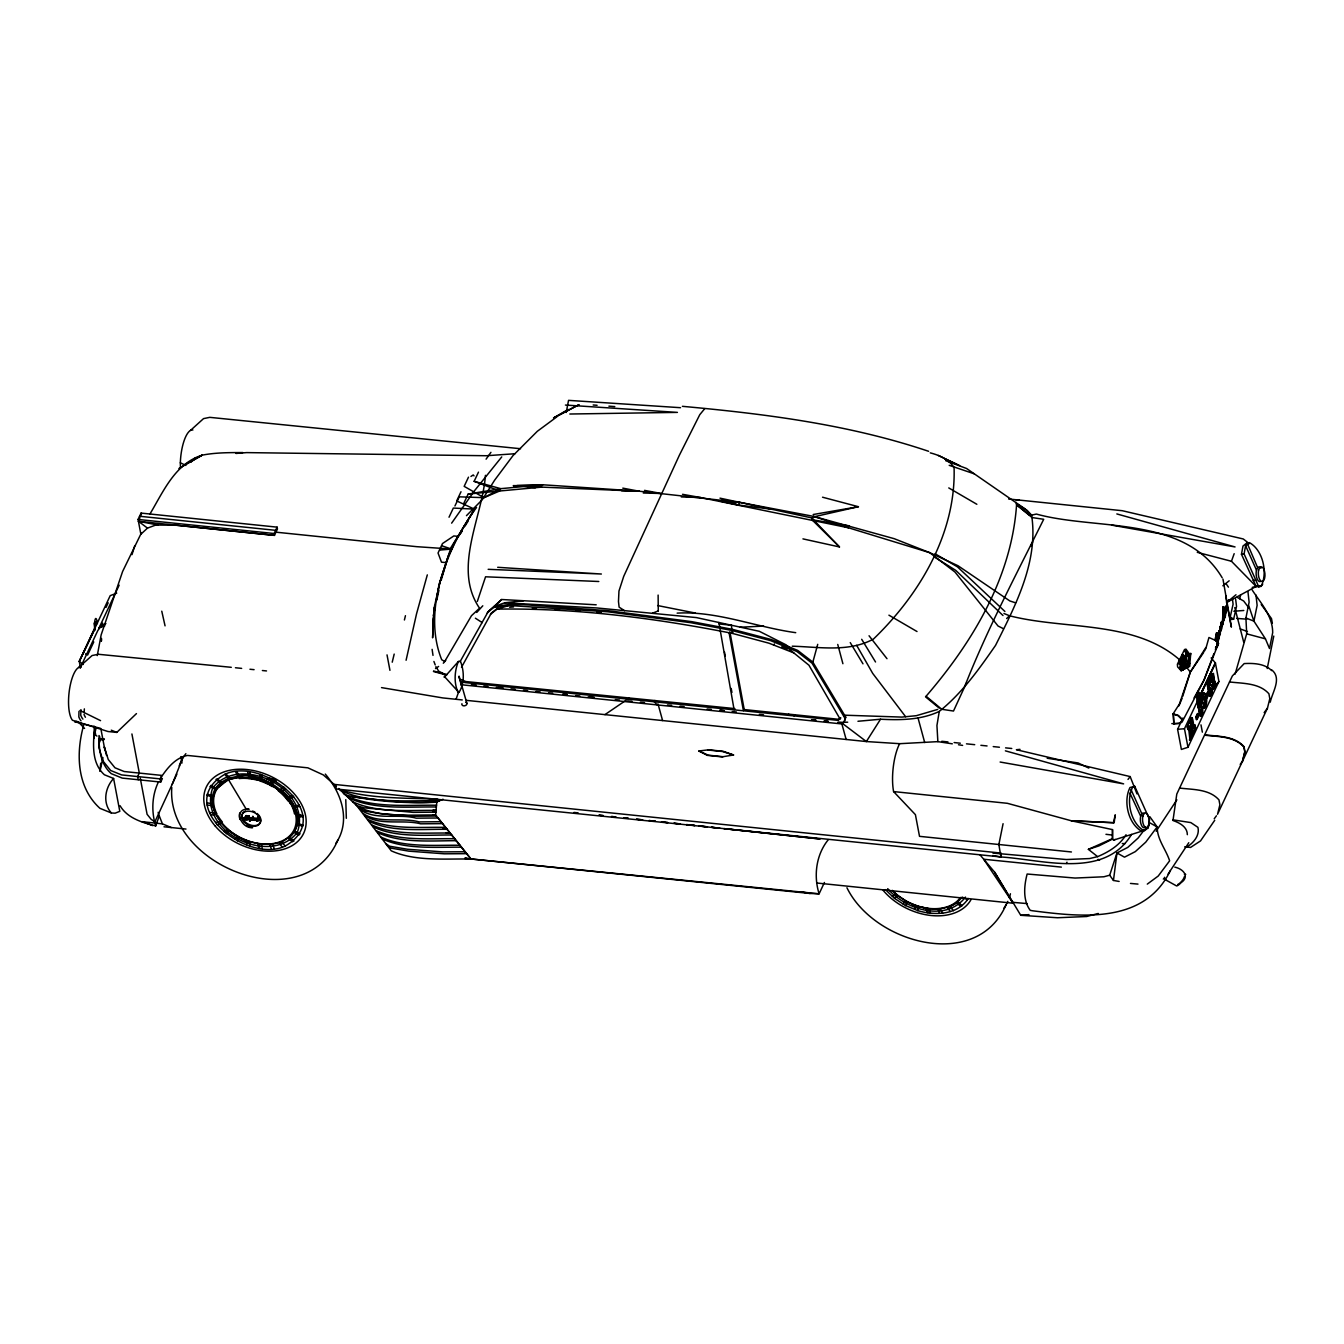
<?xml version="1.0" encoding="UTF-8"?>
<svg xmlns="http://www.w3.org/2000/svg" width="1344" height="1344" viewBox="0 0 1344 1344"><rect width="100%" height="100%" fill="white"/><g stroke="black" fill="none" stroke-linecap="round" stroke-linejoin="round"><path stroke-width="1.5" d="M1200.763 702.257C1199.57 686.196 1195.051 692.328 1197.454 703.634A17.623 5.695 -84.1 0 0 1197.974 706.474L1198.613 707.482L1199.486 706.726M1206.139 702.038L1204.291 707.935A3.31 1.075 -84.1 0 1 1203.586 707.599L1204.594 701.45L1204.459 704.525L1205.35 704.189L1205.047 701.501M1223.88 620.038L1223.258 606.631L1222.351 623.935L1223.04 620.071C1224.955 620.424 1222.486 614.191 1223.258 606.631M1218.874 633.763L1219.596 630.722L1218.37 638.534M952.308 743.82L937.86 741.636L899.758 743.686L899.018 744.912A33.247 10.735 -84.1 0 0 893.592 791.582L1007.378 803.309L1071.319 820.781L1112.513 829.618L1112.496 838.622L1113.521 840.134L1141.661 831.247L1148.095 827.82L1149.607 819.588L1134.756 786.358L1130.002 787.517C1123.063 801.041 1128.07 823.738 1141.661 831.247M1181.309 663.432C1179.545 661.147 1182.115 664.81 1181.426 659.131C1183.93 660.106 1182.266 668.506 1183.493 664.255A1.697 0.991 70.7 0 0 1183.358 663.163L1181.426 658.98L1182.065 661.786C1184.366 661.517 1183.963 661.634 1185.442 660.374L1182.653 654.931L1185.744 664.054M1183.896 656.376L1183.207 654.763L1185.358 659.87L1183.543 659.148L1184.03 661.517L1184.165 659.047M1186.836 655.402C1184.954 656.628 1188.533 655.234 1185.492 655.183C1186.668 655.351 1187.743 656.914 1187.39 655.234M257.09 819.454C251.261 821.033 254.789 818.798 253.714 819.302C255.444 814.884 253.865 823.771 255.679 818.748C254.772 822.36 258.535 819.773 255.881 818.311M1216.337 636.434L1216.202 634.049L1215.446 638.837M104.378 739.502L99.002 740.057L98.918 747.785L103.085 761.141L110.678 770.498L121.598 774.917L160.104 778.882L161.767 775.404L124.169 771.523L114.979 767.794L108.242 759.478L104.311 746.894L106.579 755.479M99.658 736.445L99.607 742.174L98.986 735.521M1222.116 625.85L1222.771 623.431L1220.94 628.135L1221.427 622.255L1221.461 629.479L1221.343 626.388M1222.066 622.306L1222.301 625.733L1222.2 621.6L1219.663 633.914L1219.781 629.059L1220.486 630.269M1220.302 633.965C1219.898 629.647 1222.486 627.917 1219.596 631.176L1220.016 626.338L1220.772 631.243M1189.104 728.011L1189.86 740.04L1192.834 733.74L1190.347 720.065C1193.59 707.918 1195.32 746.542 1191.523 717.562M1189.138 726.096L1189.86 740.04M1190.246 734.748C1191.086 744.24 1193.338 707.482 1187.542 727.037L1188.012 729.506L1187.088 726.986L1189.978 720.854M1190.7 734.782L1190.885 723.307M1220.47 629.597L1220.134 631.193L1220.688 626.539M1225.476 610.075L1226.232 611.453L1226.652 609.386L1225.61 611.856L1224.989 611.134M433.255 623.431L434.045 608.026L432.6 637.846L433.39 617.904M250.354 818.681C254.201 817.37 247.178 822.898 250.219 817.639C248.354 823.872 251.798 820.562 249.984 817.488M1172.976 820.562L1176.79 794.069L1204.493 735.168C1217.815 736.798 1234.111 736.025 1243.855 746.995L1244.779 751.85L1242.41 761.376L1217.53 814.279L1219.898 804.754L1218.974 799.898C1209.23 788.928 1192.934 789.701 1179.612 788.071M1221.578 628.186L1221.578 621.55L1221.209 628.908M1224.014 615.082C1223.796 621.163 1226.098 604.682 1223.914 613.502C1228.164 611.234 1222.687 624.137 1224.636 615.132M78.977 711.362L78.842 716.94A33.247 10.735 -84.1 0 0 81.01 720.821M451.567 549.444L452.995 545.093L474.348 509.124L456.691 500.926L461.009 491.736M1216.219 639.559C1217.009 643.574 1219.562 635.006 1218.118 641.945C1218.689 635.208 1215.077 639.106 1218.487 643.356L1217.983 645.725M1217.513 641.122L1218.05 637.342M1226.232 611.453L1225.711 606.278L1224.972 611.806M1226.047 609.386C1224.888 618.458 1225.913 602.213 1225.644 611.335M1215.917 641.138L1217.042 632.906L1216.874 641.071L1208.962 637.493L1206.358 646.75L1190.398 671.899L1182.686 696.427M1219.663 633.914L1220.654 626.388M1216.807 642.802L1216.925 646.279M80.959 709.666L80.741 715.226A33.247 10.735 -84.1 0 0 82.908 719.107M1219.697 635.158L1220.15 632.839L1218.89 638.618L1218.655 633.511L1219.008 637.459L1218.79 635.342M1185.106 664.154L1183.61 659.215M1224.3 618.038L1222.889 623.818L1223.863 606.732M1217.966 638.635L1217.395 641.945L1217.412 637.291M1226.686 609.437L1226.198 612.713L1226.131 608.093M1219.361 633.898L1219.529 632.755L1219.445 634.099M658.274 611.201L658.123 595.073M1131.514 834.456C1104.331 879.614 1042.608 859.589 1000.927 856.968L998.861 844.502L1003.078 823.704M1183.207 655.049L1184.887 660.526L1184.921 656.326L1186.13 658.762L1186.13 656.897M1224.72 615.468L1225.19 610.663M1273.776 636.082L1267.224 668.522M84.134 712.589L84.353 708.876M1185.727 651.655L1185.526 649.942L1186.231 651.386M1216.303 639.29L1216.202 640.853M1217.53 639.24L1216.925 637.711L1216.824 640.903L1216.841 634.099L1216.27 636.922M1211.011 681.727L1212.154 676.805L1212.204 680.736C1213.582 687.742 1212.54 671.479 1212.54 679.459L1211.465 681.761L1210.692 679.375A3.36 1.092 -84.1 0 1 1210.91 676.99L1212.271 673.714L1213.481 673.512L1214.018 679.073L1213.027 673.478L1211.364 677.04A3.36 1.092 -84.1 0 0 1211.146 679.409L1211.465 681.761M1217.412 638.333C1218.168 630.05 1218.454 644.213 1217.412 639.458M1225.51 610.226L1225.577 607.874M94.567 726.667C93.391 743.081 90.821 762.518 104.395 774.766L113.602 778.478L119.801 811.339L115.13 813.187L111.35 812.969L99.96 808.349C76.49 787.13 75.718 752.606 83.983 724.114M1126.054 834.725C1119.619 845.309 1108.867 851.928 1097.628 856.632L1088.371 849.358L1112.496 838.622L1112.513 829.618M1183.375 656.527L1182.602 655.25M1219.781 629.059L1219.596 631.226M1220.402 629.11L1220.251 631.277L1218.806 631.294M1223.779 614.309L1224.535 610.579M1179.914 664.524C1186.013 669.698 1180.788 654.007 1179.662 662.441C1177.378 664.944 1181.964 664.306 1182.35 666.221C1180.822 672.924 1179.074 664.961 1181.04 666.17A8.282 4.805 70.7 0 0 1180.67 667.716L1180.906 669.127L1182.938 664.423A1.697 0.991 70.7 0 0 1182.804 663.314L1182.569 661.534L1185.442 662.962L1182.821 660.19L1182.334 657.468L1182.754 661.5M1188.331 653.402C1186.517 654.679 1188.835 651.42 1187.155 655.099C1187.626 656.998 1183.308 648.984 1185.526 650.597C1189.49 657.233 1186.601 655.2 1185.542 650.21M336.437 786.391L334.135 784.392L336.84 789.062L1000.776 856.934L1001.112 853.087L334.135 784.392L323.299 774.917L307.91 767.844L187.555 755.446C175.493 757.529 166.807 768.566 160.457 778.361L162.372 778.562L160.692 782.057L122.186 778.092L111.266 773.657C101.522 765.122 99.355 752.237 99.002 740.057M1188.533 664.087L1189.406 653.89L1185.962 649.118L1184.551 649.505L1177.378 664.289L1177.613 666.893L1181.158 670.757L1189.658 666.137L1190.734 653.453L1189.406 653.89L1186.954 664.49L1181.158 670.757L1189.658 666.137M100.699 763.19L99.994 771.355L102.95 757.596M443.05 799.243L436.817 801.898L435.641 815.018L470.971 858.984L464.772 858.346L810.113 893.474L819.101 893.81L824.426 882.47M1185.089 650.395L1186.802 654.394L1187.794 653.201L1187.004 653.957M1134.756 786.358L1132.622 787.181C1125.667 800.705 1130.69 823.402 1144.282 830.911L1148.095 827.82L1149.17 824.225M1258.925 587.177L1244.09 553.946L1245.602 545.714L1249.416 542.623C1263.007 550.133 1268.014 572.83 1261.075 586.354L1256.153 586.454L1241.47 554.282L1242.982 546.067L1246.795 542.976L1249.265 543.665L1243.284 538.978L1122.24 510.703L1008.605 498.994M1224.418 618.492L1224.418 613.183M1225.526 613.301L1224.636 617.198L1225.056 613.234M1215.194 640.147L1216.404 632.856M1215.833 640.198L1217.042 632.906M94.853 728.162L93.794 738.494L95.894 728.666M1213.363 685.776C1215.228 686.23 1214.002 680.383 1212.994 682.853M1222.133 623.381L1221.679 625.682M1222.771 623.431L1222.301 625.733M1119.132 881.446L1113.454 880.454L1116.965 852.953L1127.767 847.409L1138.217 837.934L1143.929 830.323M247.43 819.823C252.134 810.902 244.978 820.747 248.892 818.983C247.699 818.261 253.226 819.857 249.581 820.865M256.889 820.882C259.526 810.55 258.569 822.797 256.721 820.865M485.436 475.339C482.328 517.826 452.29 568.226 479.539 608.194L471.492 615.686L444.713 661.483L441.706 659.736C421.966 610.831 446.746 547.646 476.532 507.478M1220.352 631.26L1220.57 628.908M247.464 816.278L246.624 815.606A2.066 1.428 26 0 0 245.75 815.808L247.01 817.589L246.07 816.766A2.066 1.428 26 0 0 245.179 816.984L246.54 819.47L243.029 819L247.279 818.328L245.834 815.959L247.414 815.926L247.111 818.294L243.6 817.824L245.784 817.438A6.367 4.418 26 0 0 244.423 817.522L243.029 819M1114.142 822.847L1115.268 814.817L1113.42 822.713L1071.319 820.781L1113.588 822.713M1218.588 638.686L1218.202 640.634M1211.633 692.177L1211.683 688.498M251.16 818.563L250.555 819.571M249.614 845.981L250.236 841.831C223.877 836.59 192.562 794.237 228.278 778.512L224.767 774.346C172.418 804.754 247.061 864.494 285.214 846.065C337.562 815.674 262.903 755.933 224.767 774.346M272.63 779.52L270.598 783.082L259.745 778.579L260.366 774.43M261.274 779.218L261.895 775.068M436.615 600.13L438.917 584.741L451.03 547.394L473.558 511.106M968.285 898.548C957.533 915.012 934.937 915.802 917.818 910.627L918.439 906.478L929.611 908.83L940.414 908.981M1202.292 712.858L1202.292 708.893M1184.182 660.509C1185.778 664.222 1181.897 657.317 1184.585 661.349M1217.462 642.902L1217.059 644.767M566.21 412.49L568.546 400.361L680.534 407.702M1199.066 710.086L1199.621 712.723A17.623 5.695 -84.1 0 0 1200.142 715.562C1204.157 718.25 1202.578 704.995 1201.771 706.222M1235.623 599.088L1236.53 606.396L1233.641 619.164L1230.785 619.601L1230.23 616.946L1233.086 604.212L1232.431 598.92M1219.327 635.04L1218.857 635.141M1235.102 674.117L1246.694 633.847L1245.922 617.988L1249.114 602.162L1247.971 591.864M97.272 655.586L101.153 634.855L122.606 571.486L141.422 532.862M1224.922 608.614L1224.871 610.176M1208.878 686.868L1210.675 683.894M458.791 677.578L459.094 676.15L466.872 703.282A2.453 1.764 -14.7 0 1 466.15 705.113L464.99 705.701A2.671 1.915 -14.7 0 1 462.554 705.449L461.916 704.676A2.453 1.764 -14.7 0 1 461.95 703.735M1016.114 503.496L1027.202 510.401L1031.604 515.138C1038.71 561.523 1015.51 605.354 995.534 645.406C979.02 669.144 962.069 693.218 939.271 711.413L936.936 725.491L937.86 741.636M247.262 819.806L248.573 815.758L248.875 816.598M257.275 819.689L258.014 816.816L258.317 817.639M1213.934 653.587L1203.905 680.333L1182.082 722.047L1179.209 723.576L1173.547 723.895M1217.042 646.229L1217.53 644.028L1215.379 649.757M460.706 684.684L840.739 723.828L843.998 722.35L845.729 717.125L812.851 662.122L797.731 650.429L771.372 639.542L732.312 629.311L691.656 621.634L608.53 610.73L523.454 604.615L509.762 604.447L494.206 606.463L488.023 611.923L460.001 661.802M845.729 717.125L843.998 722.35M433.306 615.653L434.616 609.756M436.8 599.945L438.967 590.134M441.151 580.322L448.274 556.063M406.09 660.257L416.522 613.922L427.308 574.879M1224.535 615.35L1224.72 614.477M433.978 608.513L440.009 582.002L448.224 556.55L454.877 542.035M1190.734 653.453L1188.298 664.07L1182.502 670.337M1239.706 598.769L1240.63 594.888M404.41 619.987L405.451 615.686M392.23 662.189L394.195 654.074M1200.982 706.457L1200.494 700.98M1201.452 706.507C1203.334 694.831 1194.144 707.045 1199.806 709.985M1185.307 655.25L1186.517 654.797M1240.21 764.383L1242.578 761.057L1244.93 751.514L1244.023 746.659C1234.262 735.706 1217.966 736.462 1204.644 734.849L1232.347 675.965L1244.191 663.583C1253.364 663.079 1264.771 663.533 1271.642 670.606M1242.578 761.057L1267.459 708.154L1269.811 698.611L1268.904 693.756C1259.143 682.802 1242.847 683.575 1229.525 681.946M246.456 844.67L247.464 840.689M914.659 909.334L915.684 905.335M1182.367 657.485L1182.065 661.769M1224.636 615.888L1223.863 618.492M812.851 662.122L817.723 644.33M1216.975 637.93L1217.63 635.527M1225.711 606.278L1225.006 608.462M1216.841 637.862L1218.269 634.334M1225.678 608.731L1226.35 606.329M251.294 820.26C251.866 817.505 253.966 815.758 252.437 817.639C252.269 824.762 251.849 815.338 253.26 816.833M1219.596 630.722L1219.008 637.459M1215.547 648.01L1215.934 646.699M1216.572 646.75L1215.782 648.95L1215.682 647.556M1216.589 647.64L1215.631 649.236M132.014 554.635L134.77 545.614M444.209 676.284L458.942 692.462C464.671 683.878 464.268 670.572 460.387 661.13L458.405 661.5L444.226 677.426M158.155 812.33L159.281 815.909L155.686 825.938C142.498 822.629 127.445 818.311 120.07 805.728M247.061 817.354C243.718 814.397 249.01 823.704 243.852 818.681A6.367 4.418 26 0 1 245.213 818.597L247.615 815.858M1221.007 628.034L1221.427 622.255M1270.265 702.173C1272.264 692.227 1282.159 678.418 1271.844 669.984M1113.454 880.454L1109.674 875.213L1116.965 852.953L1124.491 857.17L1135.31 851.626L1145.743 842.167L1157.15 826.93L1149.792 816.648M1211.431 693.034L1209.869 696.007L1209.734 690.9L1208.626 693.269L1210.054 696.074M1214.371 687.053L1214.825 685.474A3.629 1.176 -84.1 0 0 1215.043 682.97L1213.565 679.022M477.322 601.474L485.554 576.794L598.786 581.498M1184.971 656.494L1185.492 658.476L1185.744 656.342M1203.67 652.445L1190.213 672.269L1179.427 704.004L1173.127 713.832L1173.866 723.862L1173.446 714.269M172.133 784.476L182.515 758.654M290.539 803.93A42.588 29.534 25.7 0 0 258.871 779.856L248.304 777.638L237.838 777.487L228.53 779.688L246.221 809.206L249.11 809.222C232.982 807.576 240.408 828.761 252.588 827.652L246.624 825.787M293.966 841.042L289.447 837.463C305.474 823.738 294.89 799.781 280.375 789.432L283.702 786.694M456.053 699.283L458.774 691.454M1145.508 827.03A7.342 3.31 85.8 0 1 1141.442 825.199A7.342 3.31 85.8 0 1 1140.703 816.278L1141.879 813.809A7.342 3.31 85.8 0 1 1144.399 813.506M1260.487 581.498A7.342 3.31 85.8 0 1 1256.909 578.306A7.342 3.31 85.8 0 1 1256.489 570.158L1257.648 567.689L1247.266 543.446M1262.738 584.086L1261.075 586.354L1256.153 586.454L1231.457 561.271L1234.178 553.678M1204.375 702.559C1201.754 707.834 1200.662 694.26 1203.401 692.597C1207.567 693.42 1207.685 704.34 1204.745 707.986A3.31 1.075 -84.1 0 1 1204.039 707.65L1204.778 703.987M1199.503 703.584L1198.932 699.938L1199.52 702.526M254.251 820.378L254.167 819.353L253.159 820.159M1199.503 704.374L1199.604 706.91M252.538 817.942L251.513 820.075L252.722 820.042M1218.487 643.356L1204.09 679.963L1194.026 697.99M1182.098 698.309L1178.923 705.869M1165.416 879.766L1176.605 885.948A7.358 1.814 -49.7 0 0 1181.023 882.739C1189.86 876.742 1183.661 869.047 1174.807 867.132M1223.662 617.383C1219.646 632.671 1226.182 612.377 1223.057 620.222M1223.578 616.846L1223.141 622.608M158.525 781.754C151.855 795.413 151.267 811.524 155.686 825.938M1180.805 659.232L1179.662 662.642A2.671 1.546 70.7 0 0 1179.545 663.55L1179.763 664.49M1181.426 658.98L1180.603 661.735L1181.863 663.281M926.184 696.31L941.791 709.296L953.501 711.043L964.102 688.01C986.782 629.966 1016.014 575.014 1043.7 519.288L1031.99 517.541L1016.383 504.554M1201.838 714.386L1200.595 716.47L1199.688 715.512A17.623 5.695 -84.1 0 1 1199.167 712.673L1198.68 705.214L1200.713 700.879M445.67 660.475L443.285 663.23M1211.162 657.938L1215.413 662.962L1199.705 697.166L1200.746 702.66L1202.141 700.661M154.644 822.326L176.887 774.144M80.455 667.598L79.279 661.416L95.021 627.43L94.198 623.095M138.079 519.456L141.07 513.089L277.116 527.15L277.452 528.998L274.462 535.366L176.635 525.286L155.837 525.017L147.487 528.108L140.868 534.223L138.079 519.456L274.109 533.518L277.116 527.15M83.16 664.49L79.279 661.416L110.208 595.661L116.726 593.124M106.008 607.404L108.175 602.801M80.136 668.119L97.81 630.538L99.994 627.631L104.866 625.766M119.162 585.161L98.834 628.354L101.018 625.447L105.89 623.582M87.578 655.099L93.761 641.962M100.834 626.926L102.598 623.179M449.014 517.238L453.331 508.066L474.348 509.124M454.927 505.999L459.245 496.826L483.974 497.666L499.649 490.997L541.766 487.116L639.022 491.198L739.536 502.303L813.54 516.365L894.23 538.692L929.662 552.653L957.986 565.723L1009.848 600.953L1015.56 602.818M468.485 477.17L464.167 486.36L483.974 497.666L500.741 488.662L542.858 484.781L639.022 491.198L622.793 488.141M463.831 503.261L468.149 494.071L500.741 488.662L474.146 481.32L478.481 472.13M964.606 686.918L966.37 683.189M1030.848 546.084L1032.612 542.354M1198.697 691.874L1199.52 696.226L1215.413 662.962L1218.907 681.509L1187.978 747.281L1181.393 749.431L1177.596 729.305L1182.888 718.032M1187.978 747.281L1184.467 728.734L1215.413 662.962M1209.734 690.9L1210.742 692.664L1210.39 687.876L1208.441 691.438L1207.147 684.55L1209.734 679.022L1210.642 681.408L1209.331 686.902M1193.22 732.917L1195.673 727.692L1194.749 725.138L1195.219 727.658L1192.766 732.883L1190.801 720.115L1191.977 717.612M1208.894 691.488L1207.601 684.6L1210.188 679.073M1209.734 679.022L1208.962 684.953M1188.012 729.506L1189.591 726.146M1195.874 717.175L1197.554 713.58L1198.478 716.083C1196.278 723.61 1194.833 715.982 1198.008 713.63M1206.089 695.436L1207.786 691.858L1208.693 694.344C1206.509 701.887 1205.064 694.26 1208.239 691.908M1208.441 691.438L1209.701 687.607M1212.926 683.978C1210.541 690.077 1213.75 682.063 1213.094 684.835M1196.328 719.611L1198.008 716.033L1197.554 713.58M1206.559 697.872L1208.239 694.294L1207.786 691.858M1193.455 727.86L1194.749 725.138M1193.909 727.91L1195.202 725.189M1189.406 739.99L1192.38 733.69L1191.91 731.22M1066.43 863.436L1067.002 862.21M79.279 661.416L95.206 628.387M268.8 777.924L272.882 778.999A50.971 35.347 25.7 0 1 276.192 780.864M299.93 816.984L300.132 814.548M337.798 840.235C302.854 920.237 165.85 865.402 171.797 787.433M1006.018 904.898C976.618 972.048 873.869 943.236 846.938 887.729M1185.492 655.183L1186.466 654.175M1184.803 660.038L1185.744 658.577L1185.442 660.374M1185.358 659.87L1185.677 655.99L1186.534 657.451L1185.492 658.476M243.701 817.841L245.599 818.429L246.238 817.32M246.54 817.118L245.666 818.479M248.892 815.741C246.221 817.958 249.43 820.966 249.413 818.63M248.976 815.774L248.254 818.026M248.338 819.42L249.161 817.807L247.834 818.647M249.497 821.201L250.085 819.689M250.606 818.916L251.378 817.79M252.403 817.387L252.89 816.194M254.1 819.42L254.722 818.378M255.024 819.622L255.83 818.21M256.536 820.495L256.838 818.412M258.35 816.799C256.25 818.513 257.846 822.259 259.274 819.571M258.418 816.833L257.695 819.067M257.779 820.478L258.098 819.084M1200.982 724.87L1202.359 732.161M149.789 514.282C163.33 491.652 175.022 463.562 202.238 455.146C215.594 452.525 229.27 452.609 242.81 452.558M1214.052 687.826L1205.316 697.032L1206.072 701.232M272.395 784.258L274.344 780.629M458.405 661.5C454.49 670.874 453.785 682.752 457.951 692.11M1204.459 651L1206.038 648.127M1209.466 684.751C1213.128 682.466 1213.565 695.335 1209.6 696.024M461.496 667.296L491.299 613.166L497.818 608.059M249.295 819.722L248.069 819.185M258.754 820.781L257.527 820.243M237.334 840.89L239.383 837.329M885.36 889.594L894.482 898.363L905.537 905.554L907.586 901.992M253.26 818.983L252.084 818.916M461.782 531.3L459.648 534.71L461.916 531.384M464.974 526.159L468.166 521.035M939.271 711.413C921.026 720.065 900.278 720.216 880.522 719.225L866.359 741.552L466.385 700.358M1214.724 820.277L1200.528 840.924L1190.532 847.442L1184.669 846.838M1109.674 875.213L1103.878 876.775L1075.082 878.052L1027.135 874.02C1024.094 885.662 1022.7 900.178 1030.21 910.325L1032.377 910.745C1081.903 917.129 1144.248 924.185 1170.322 870.677M1156.176 831.214L1176.874 799.831M1168.07 874.121L1188.785 842.705M1210.154 687.658L1210.591 691.354M1222.502 622.558L1222.99 616.862M101.405 638.686L101.405 640.668M451.634 523.152L474.398 490.862L501.749 456.91M486.091 459.161L490.93 452.323M1264.15 712.656L1267.459 708.154M1214.22 818.782L1216.438 815.774M828.341 839.63C816.144 854.566 813.422 875.65 819.101 893.81L464.957 858.379L470.938 859.034L437.976 817.958M732.984 632.285L732.161 633.343C654.881 618.055 575.803 607.891 497.011 609.118L490.476 614.225M729.876 631.68L744.223 709.565L743.4 710.623L729.07 632.738M1222.973 579.13L1231.39 627.127L1226.635 602.515L1228.802 599.693M1128.002 779.419L1130.17 776.58L1016.383 749.717L1019.995 749.347M629.009 698.242L604.951 714.622M654.898 700.476L654.091 701.551L657.182 704.911L657.989 703.853M773.623 645.019L774.43 643.961M787.836 646.346L787.03 647.405L808.937 665.213L839.983 718.855L837.833 720.35L464.957 682.601L461.899 681.307M787.937 715.21L788.743 714.151M794.002 715.848L794.825 714.79M837.833 720.35L840.79 717.797L839.983 718.855M843.746 716.251L844.57 715.193L901.824 717.091L916.289 715.697L937.692 709.414M113.602 778.478C105 787.718 102.396 803.057 111.35 812.969M1204.258 703.954C1200.78 704.945 1202.309 689.489 1204.745 694.042M234.881 839.311L237.569 836.153M903.084 903.958L905.772 900.816M953.417 910.728L949.906 906.562L957.65 902.11L962.186 897.086L967.344 899.657M965.479 897.07C945.991 922.471 905.705 909.737 887.712 888.67M218.82 787.046L228.766 779.335M1214.556 686.482L1218.907 681.509M476.75 612.444L482.798 605.791M101.438 638.383L101.371 641.206M248.64 818.026L249.833 818.614M466.469 515.659L482.244 499.733L494.642 480.161L513.022 455.582L537.348 431.273L556.92 416.808M1006.656 618.526L1009.478 615.754C1066.178 630.403 1137.948 619.433 1183.392 663.281M256.486 818.58L254.822 819.218M80.993 667.094A27.535 8.887 -84.1 0 0 69.586 688.834A27.535 8.887 -84.1 0 0 72.492 720.283L107.974 731.506L116.777 732.413L136.466 713.597M596.198 604.8L501.665 599.508L494.206 606.463L504.84 602.767L523.488 600.734M190.512 430.399L203.532 418.622L209.798 417.346L520.548 448.728M488.023 611.923L501.665 599.508M78.624 667.498L92.098 655.536L98.347 654.276L231.286 667.313M191.47 461.614L196.022 457.565L190.882 462M487.2 612.982L493.399 607.522L508.956 605.506L607.723 611.789L690.833 622.692L731.506 630.37L770.549 640.601L796.908 651.487L812.045 663.18L844.906 718.183M1180.217 661.987L1179.108 662.794A2.671 1.546 70.7 0 0 1178.99 663.701C1181.863 663.936 1181.695 670.37 1180.116 667.867A8.282 4.805 70.7 0 1 1180.486 666.338L1180.704 665.65M248.489 817.74L248.892 818.261M257.947 818.782L258.35 819.302M1225.862 595.627L1226.635 602.515L1235.993 594.754M470.954 476.448L473.222 474.953L474.029 475.877M226.262 833.717L229.606 830.995M894.482 898.363L897.809 895.642L907.519 902.093L918.422 906.612L929.628 908.964L930.451 913.282M1222.872 585.799L1229.172 580.793M1147.289 884.117L1158.226 876.036L1169.633 860.798C1165.836 849.156 1157.251 839.815 1157.15 826.93L1149.624 822.713M282.055 791.045L285.533 788.458M704.76 408.626L699.77 414.691L679.392 455.196L623.734 576.324L618.962 591.041L618.475 601.524L619.114 607.152L624.59 610.714M1187.424 846.636C1193.724 842.654 1199.906 835.229 1197.924 827.35L1190.851 822.595L1172.825 819.806M435.506 668.59L438.614 666.439M1031.604 515.138L1036.392 514.063C1096.082 530.645 1184.988 515.038 1222.183 577.769M96.919 736.109L95.726 735.134L94.013 726.029M1185.542 655.704L1187.222 655.973M553.577 417.967L578.827 404.746L553.577 417.967L568.21 409.399M1214.018 679.073L1215.497 683.021A3.629 1.176 -84.1 0 1 1215.278 685.507L1213.565 689.17L1212.271 686.381M224.196 831.718L228.06 829.5M892.399 896.381L896.263 894.163M957.802 902.227L950.023 906.696L940.346 908.846L942.598 913.315M178.87 468.552L202.238 455.146L184.649 464.772M1163.316 879.06L1163.669 878.858A7.644 1.058 -71.2 0 0 1164.156 878.203M1226.635 602.515L1256.153 586.454L1260.974 585.9M1111.841 839.395L1098.938 845.897L1088.371 849.358M254.856 820.327L253.999 820.226M97.406 623.582C95.508 610.159 93.29 627.077 95.189 630.017M1113.521 840.134L1115.184 839.446M652.529 613.183L657.72 611.134M217.157 824.93L221.542 823.234M288.422 797.194L292.824 795.48M289.464 798.739L293.882 797.059M1186.954 664.49L1189.877 663.667L1188.768 662.054L1187.424 662.474L1182.048 654.662M1187.575 666.994L1188.919 666.574L1187.609 664.81L1186.265 665.23L1180.637 657.569M1185.374 668.287L1186.718 667.867L1184.484 667.162L1179.226 660.492M509.762 604.447L513.643 603.271M497.011 609.118L508.956 605.506M1179.662 662.441L1180.502 662.71L1179.662 662.138M1185.458 662.995L1182.266 661.769L1181.779 657.636M1183.913 661.433C1181.51 658.14 1183.644 664.07 1185.71 663.617M1098.25 913.466L1086.708 916.507L1057.476 917.75L1020.751 915.298L994.678 872.239L979.826 854.616M1252.222 587.395L1256.153 586.454M228.161 778.378L237.838 776.21L235.586 771.758M281.82 842.033L272.143 844.2L274.394 848.652M1097.628 856.632L1089.581 858.564L1066.397 859.538L992.897 853.087M822.545 497.213L858.413 506.705L812.566 517.121L811.944 519.725L839.479 546.941L802.939 538.877M215.594 822.578L220.466 821.604M677.141 613.133C716.957 610.814 756.319 627.278 795.732 632.671M813.187 514.517L858.413 506.705M76.994 721.325L74.642 721.745L100.296 728.28M698.93 750.994L708.658 749.801L723.307 751.313L733.555 754.992L721.963 756.874L707.263 755.362L698.93 750.994L708.254 755.177L722.954 756.706M733.555 754.992L722.316 751.498L707.65 749.986M294.689 807.223L299.762 806.434M1241.47 554.282L1244.09 553.946M1253.179 580.49L1255.783 580.154M1181.359 665.465L1180.805 668.959M740.191 627.228L763.644 626.086M210.622 815.153L215.779 814.582L212.671 805.627L212.453 796.992L206.858 795.262M294.202 805.829L299.359 805.258M437.791 799.226C405.182 797.782 370.978 799.092 339.528 789.6M436.817 801.898C408.845 803.998 380.554 800.15 352.766 796.841M436.514 805.241C407.249 804.821 373.296 808.399 346.702 795.984M436.363 806.988C407.837 806.585 374.724 810.062 348.802 797.966M437.489 817.992L416.186 818.16C399.034 813.439 376.018 820.562 360.662 809.978M441 821.705L419.143 821.906C401.99 817.085 378.991 824.09 363.451 813.725M442.529 823.637L420.655 823.822C403.385 819.185 380.419 826.039 364.896 815.64M445.553 827.4C420.218 826.846 390.785 830.088 367.685 819.37M450.106 833.078C424.637 832.574 395.153 835.682 371.935 825.014M451.685 834.994C426.082 834.842 396.497 837.967 373.363 826.93M454.726 838.757C429.089 838.337 399.538 841.31 376.169 830.676M459.934 845.258C434.129 844.973 404.527 847.762 381.007 837.127M465.158 851.76L442.781 851.894L407.417 849.24L389.474 846.199L385.846 843.578M466.704 853.675L444.293 853.81L408.878 851.155L390.919 848.114L387.274 845.494M470.938 859.034C444.948 858.598 415.027 861.588 391.272 850.836L356.177 804.905M436.447 816.026L414.674 816.228L380.201 813.674L362.729 810.684L359.218 808.08M468.149 494.071L499.649 490.997L474.146 481.32M899.758 743.686L866.359 741.552L841.546 722.77L837.799 722.383L847.694 722.198M857.959 721.274L880.522 719.225M439.606 550.099L451.567 549.058L441.655 545.748M1177.596 729.305L1184.467 728.734M1020.751 915.298L1028.966 914.626M235.973 453.449L246.574 452.609L486.41 455.734L514.97 453.734M1233.842 611.251L1243.788 610.478M509.594 607.236L513.526 606.95M1171.834 723.626L1178.839 723.223L1181.494 721.812L1181.981 719.611L1178.033 715.663L1173.144 714.185M569.806 414.019L677.41 412.39L565.421 405.048M536.542 485.369L513.24 485.671L541.766 487.116L539.851 486.209L542.858 484.781L516.986 485.537L535.433 487.704M1137.982 884.1L1130.472 883.428M237.77 776.076C270.346 768.902 325.366 818.53 281.702 841.915L285.214 846.065M246.221 777.638L250.001 778.008M272.21 844.334L261.408 844.166L262.248 848.635M621.566 490.778L639.022 491.198M643.272 493.013L661.382 493.5L644.498 490.375M681.29 496.927L700.543 497.532L848.501 527.789L929.662 552.653L954.996 572.057L998.054 626.018L1003.397 628.673M488.158 569.318L601.373 574.022L497.7 567.302M1122.324 843.545L1124.928 843.662M792.238 646.195C819.034 646.918 848.568 652.495 873.398 639.106C919.565 594.653 956.138 533.366 954.072 467.578C948.914 459.396 939.288 455.196 930.266 452.861M240.475 777.336L256.939 779.033M504.84 602.767L597.206 607.992L696.36 617.585L759.343 631.31L785.87 644.75L790.507 648.514M532.308 608.126L536.491 608.395M555.29 609.571L559.474 609.823M576.173 610.882L580.356 611.134M597.055 612.175L601.238 612.444M451.567 549.058L416.657 546.672L275.957 532.174L275.604 530.326L139.574 516.264L139.927 518.112M209.698 812.482L215.174 812.868M593.158 404.998L597.089 405.283M608.899 406.157L614.796 406.61M1236.698 618.391L1246.795 619.164M1224.418 613.469L1225.543 613.486M1218.588 633.562L1218.151 638.333M1012.906 902.345L1027.118 903.588M1210.608 692.647L1210.188 690.95M471.29 684.818L475.457 685.255M483.806 686.095L487.99 686.532M496.339 687.389L502.589 688.027M510.938 688.884L515.122 689.304M523.471 690.161L527.638 690.598M535.987 691.454L540.17 691.874M548.52 692.731L552.686 693.168M563.136 694.226L567.302 694.663M575.652 695.52L579.835 695.94M588.185 696.797L592.351 697.234M615.317 699.586L619.483 700.006M627.833 700.862L632.016 701.282M640.366 702.139L644.532 702.576M667.498 704.928L671.664 705.348M680.014 706.205L684.197 706.642M707.162 708.994L711.329 709.414M719.678 710.27L723.862 710.707M732.211 711.564L736.378 711.984M759.343 714.336L763.51 714.773M811.524 719.678L815.707 720.115M1061.357 867.115L983.724 859.253L1013.074 903.218L816.749 883.008M682.399 406.325C765.509 413.902 849.206 424.519 928.586 451.298M458.59 536.424L453.818 535.937L442.495 543.547L438.043 553.022L441.487 562.162L446.258 562.649M147.487 528.108L138.432 521.304L274.462 535.366L274.109 533.518M719.191 623.969L731.422 625.229L732.161 633.343L768.886 643.171L793.699 652.831M1212.086 679.426L1213.094 679.426M744.223 709.565L838.639 719.292M471.878 684.684L476.028 685.104M498.809 687.456L502.958 687.893M563.052 694.075L567.185 694.495M589.982 696.847L594.132 697.284M720.283 710.27L724.433 710.707M811.625 719.678L815.774 720.115M235.435 667.75L241.651 668.388M249.95 669.245L254.083 669.665M262.382 670.522L266.515 670.942M941.791 741.283L947.957 741.922M954.139 742.56L960.305 743.198M966.487 743.837L974.719 744.677M980.885 745.315L987.067 745.954M993.233 746.592L999.415 747.23M1005.581 747.869L1011.763 748.49M462.252 699.938L442.781 697.922L381.528 687.607M99.019 738.444L104.378 738.998M1071.437 851.978L919.514 836.338L915.415 814.666L893.592 791.582M437.405 800.486L439.606 800.722C408.576 800.335 368.693 803.981 340.939 790.558M433.558 801.847L436.8 802.183C406.946 803.645 376.219 801.662 346.97 795.379M433.054 810.096L436.061 810.398C408.962 810.012 377.53 813.338 352.918 801.847M433.087 811.86L435.893 812.146L413.095 812.364L363.67 807.794L356.479 805.476L338.722 788.474M433.205 814.783L435.641 815.018C410.491 814.666 381.326 817.74 358.478 807.072M442.999 828.895L447.098 829.315C421.663 828.979 392.045 832.507 369.13 821.285M445.99 832.658L450.156 833.078M456.254 840.689C430.5 840.706 400.932 843.444 377.597 832.574M461.479 847.174C435.624 846.955 406.006 849.66 382.435 839.042M141.943 821.671L162.406 823.855L171.293 827.551M163.985 826.795L185.976 829.063M599.206 815.237L603.372 815.674M611.705 816.581L615.854 817.018M624.187 817.925L628.354 818.362M636.67 819.269L640.836 819.706M649.169 820.596L655.402 821.268M661.651 821.94L667.901 822.612L661.483 821.873M674.15 823.284L680.383 823.956M686.633 824.628L694.949 825.535L686.498 824.561M707.448 826.862L699.115 825.972L707.33 826.812M711.614 827.316L719.93 828.206L711.497 827.266M573.989 812.431L578.155 812.885M598.987 815.119L603.154 815.573M611.486 816.48L615.653 816.917M623.986 817.824L628.152 818.278M636.485 819.168L642.734 819.84M648.984 820.529L655.234 821.201M673.999 823.217L680.249 823.889M207.11 805.039L212.671 805.627M297.31 814.783L302.854 815.388M297.343 816.278L302.904 816.883M1105.961 834.305L1112.143 835.044M771.674 509.258L738.259 505.008L718.771 500.791L739.536 502.303L811.608 517.877L839.479 546.941M1180.234 669.278L1181.813 666.372L1180.452 664.642M958.49 744.761L962.606 745.399M1047.178 758.251L1078.106 762.955L1088.791 768.079M849.408 525.857L811.944 519.725L813.54 516.365L848.501 527.789M992.678 855.54L1000.776 856.934M1111.572 525.118L1235.052 546.941L1116.83 513.929M1000.121 762.031L1123.618 783.871L1005.379 750.842M682.534 494.306L700.543 497.532M138.432 521.304L158.239 525.05M801.881 891.912L810.113 893.474M657.636 605.556L695.352 613.049M1240.243 628.925L1247.45 631.546M207.06 802.805L212.621 803.93M248.573 776.244L259.745 778.579M250.236 841.831L261.425 844.318M1185.744 874.373L1185.223 874.272A7.358 1.814 -49.7 0 0 1184.4 874.558M1180.435 664.356L1180.334 662.374M1197.269 552.334L1231.457 561.271M1246.694 633.847L1265.443 638.854L1269.492 648.497L1272.684 632.671C1272.718 615.922 1260.84 603.238 1252.205 590.033M433.574 671.009L446.695 674.57M433.474 671.513L446.594 675.058M1173.06 713.815L1178.352 715.411L1182.602 719.678M207.245 794.17L212.822 795.917M297.528 823.418L303.106 825.149M297.142 824.51L302.736 826.241M944.496 458.623L959.666 465.562M949.2 465.326L973.997 473.743M945.689 460.69L966.554 468.485L1025.018 508.889L1029.689 513.828M781.738 646.8L787.214 648.934M1245.922 617.988L1253.935 621.163L1265.443 638.854M111.266 730.178L116.777 732.413M143.371 821.89L152.561 825.619M1003.951 613.486L1009.478 615.754M905.537 905.554L917.818 910.627M266.851 778.865L271.79 780.914M250.219 841.966L239.316 837.446L229.505 831.079L221.407 823.284M461.194 679.594L465.78 681.542L734.899 708.607L734.093 709.666L718.872 622.49M1173.614 820.73C1179.898 823.015 1187.34 827.03 1187.34 834.674M938.28 455.431L956.827 464.352M344.4 794.153L347.29 795.698M192.898 429.996A27.821 8.988 -84.1 0 0 180.348 462.773L185.858 465.444M79.968 710.506L100.565 720.636M293.815 832.356L299.124 835.01M210.84 785.417L216.082 788.155M209.899 786.509L215.124 789.264L220.534 782.964L215.998 779.386M294.84 831.146L300.082 833.902M446.326 675.192L438.648 671.126L435.876 666.674M1237.051 597.257L1243.704 601.037L1248.744 607.723M948.763 487.922L976.853 504.286M888.922 615.166L917.011 631.529M935.071 553.762L957.449 566.849L1004.909 611.453M933.744 556.618L955.786 570.394L1002.994 615.518M475.39 618.206L482.244 622.625M1230.23 616.946L1233.641 619.164M157.063 823.234L151.133 819.319L147.084 814.279L140.28 778.243M1098.166 859.32L1099.56 860.244M216.972 778.831L221.71 782.275M957.65 902.11L962.17 905.688M956.374 902.849L960.842 906.444M288.17 838.202L292.639 841.798M1029.806 515.374L1016.568 504.924C1011.494 577.886 972.35 642.617 925.546 696.864L939.17 708.053M892.231 890.45L897.809 895.642M1185.929 656.158L1186.265 655.301M280.006 790.961L286.238 797.177A42.958 29.333 27.9 0 1 294.504 813.91M78.17 721.778L84.571 728.431M1210.457 683.911L1211.213 685.894M226.078 774.026L229.774 778.142M1213.178 682.013L1213.817 684.751M342.686 792.204L344.736 794.455M1184.551 664.742L1190.33 672.101M869.047 635.762L886.99 658.694M905.638 716.738L872.693 673.378L856.666 645.338M1261.21 604.498L1271.491 618.593L1272.348 623.23M1226.249 583.951L1228.433 587.16M947.251 907.2L950.124 911.501M279.048 842.554L281.921 846.854M861.689 639.29L875.532 661.987M850.248 642.6L862.982 663.835M994.678 872.239L1013.074 903.218M466.872 703.282L466.25 702.509A2.671 1.915 -14.7 0 0 465.73 702.274M236.998 771.758L239.249 776.227M1129.867 793.027L1140.703 816.278M1201.603 706.306L1202.09 707.851M1130.959 789.449L1141.879 813.809M1245.602 545.714L1256.489 570.158M1213.817 685.826L1213.38 684.029M1130.17 776.58L1136.99 793.884M159.281 815.909L162.406 823.855M433.91 661.45L435.221 664.927M1187.827 653.47C1186.567 655.637 1187.155 650.866 1186.802 654.394M937.961 908.846L939.506 913.298M269.758 844.2L271.303 848.652M1248.862 606.043L1253.935 621.163L1257.127 605.354L1255.985 595.056M459.06 677.107L461.849 686.784M841.546 722.77L846.149 739.469M658.51 705.718L662.592 720.569M918.036 717.998L924.706 742.543M837.749 644.448L842.906 663.718M1234.783 607.589L1243.637 641.894M161.767 611.184L165.06 625.867M1206.542 695.486L1207.013 697.922M1204.039 698.494L1203.3 695.671L1203.048 697.234M1201.234 711.564L1200.646 708.977L1200.293 710.556M1196.328 717.209L1196.782 719.662M927.108 908.292L927.948 912.761M926.1 908.09L926.94 912.542M387.022 654.881L389.945 670.337M249.85 772.229L250.706 776.698M247.733 771.792L249.01 778.596M258.905 843.646L259.745 848.098M257.897 843.444L258.737 847.896M141.07 513.089L141.422 514.937M160.104 778.882L160.692 782.057M131.914 733.958L139.306 773.086L137.626 776.563L138.23 779.738M100.834 728.582L104.899 750.103M724.5 652.042L725.239 656.09M731.186 688.414L731.926 692.446M180.852 756.638L182.011 763.022M432.113 649.337L433.003 655.385M1218.958 630.672L1219.092 632.923M345.778 799.663L346.332 818.294M240.206 819.504L240.223 819.588A12.23 8.467 26 0 1 240.038 812.717M180.348 462.773L180.432 468.082M1257.648 567.689A7.342 3.31 85.8 0 1 1260.991 568.243M1016.182 500.556A33.247 10.735 -84.1 0 1 1019.038 500.069M85.428 717.259A33.247 10.735 -84.1 0 1 84.034 714.437M222.432 822.108A43.176 30.593 22.2 0 1 217.879 815.724M216.989 814.078A43.176 30.593 22.2 0 1 216.367 790.02L221.458 783.838A43.008 29.82 25.7 0 1 237.955 777.588M325.298 774.077A87.763 60.866 25.7 0 1 335.664 843.595M179.222 765.895A87.763 60.866 25.7 0 1 185.875 753.682M239.148 778.562A41.395 28.711 25.7 0 1 257.242 780.158M259.274 780.746A41.395 28.711 25.7 0 1 267.641 784.056M269.237 784.879A41.395 28.711 25.7 0 1 272.362 786.643M278.225 790.709A41.395 28.711 25.7 0 1 288.019 800.94M250.236 843.142A47.796 33.163 25.7 0 1 244.39 841.025M239.921 777.42A43.008 29.82 25.7 0 1 248.17 777.622A43.915 30.425 25.8 0 1 295.747 815.153A43.915 30.425 25.8 0 1 260.786 843.746A43.915 30.391 26 0 1 216.384 814.783A43.915 30.391 26 0 1 228.53 779.688M257.057 813.456A9.946 6.888 26 0 1 258.552 824.443A9.946 6.888 26 0 1 244.625 821.486A9.946 6.888 26 0 1 245.566 811.02M252.504 811.054A9.946 6.888 26 0 1 254.906 812.062M1165.937 879.631A7.56 1.865 -78.7 0 1 1164.576 877.279M1184.198 876.893A5.09 1.243 -49.7 0 1 1182.586 880.152L1181.779 881.16A5.09 1.243 -49.7 0 1 1177.831 884.386M970.855 899.909A53.878 37.363 25.7 0 1 883.21 890.434M1007.832 901.37A87.763 60.866 25.7 0 1 1003.867 908.242M1010.453 893.777A87.763 60.866 25.7 0 1 1009.31 897.641M916.49 907.15A47.796 33.163 25.7 0 1 912.593 905.671M892.584 890.518A43.915 30.391 26 0 0 928.99 908.393A43.915 30.425 25.8 0 0 960.49 897.422M85.495 653.806A3.36 1.092 -84.1 0 1 85.714 654.108M1197.622 695.94C1198.042 702.19 1199.033 693.353 1197.622 695.94M1199.789 705.046C1200.175 711.295 1201.234 702.442 1199.789 705.046M1200.696 709.884C1201.435 719.51 1202.326 706.037 1200.696 709.884M1204.678 699.602C1203.468 704.861 1203.199 687.842 1204.678 699.602M95.357 622.406C95.81 628.673 96.768 619.634 95.357 622.406M212.705 787.987C196.997 830.878 270.026 867.535 297.276 832.423C312.984 789.533 239.954 752.875 212.705 787.987M739.536 502.303L738.259 505.008L720.014 498.154L739.536 502.303M828.223 721.392L824.057 720.972L828.24 721.392M819.84 838.958L724.097 828.66L819.84 838.958M1142.887 816.127A7.342 3.31 85.8 0 0 1146.046 827.568A7.342 3.31 85.8 0 0 1148.683 817.085A7.342 3.31 85.8 0 0 1142.887 816.127M1258.656 570.007A7.342 3.31 85.8 0 0 1261.814 581.448A7.342 3.31 85.8 0 0 1264.452 570.965A7.342 3.31 85.8 0 0 1258.656 570.007M214.99 825.787A53.878 37.363 25.7 0 0 302.652 835.246A53.878 37.363 25.7 0 0 247.313 769.591A53.878 37.363 25.7 0 0 214.99 825.787M243.751 821.57A9.946 6.888 26 0 0 259.93 823.368A9.946 6.888 26 0 0 249.715 811.205A9.946 6.888 26 0 0 243.751 821.57"/></g></svg>
